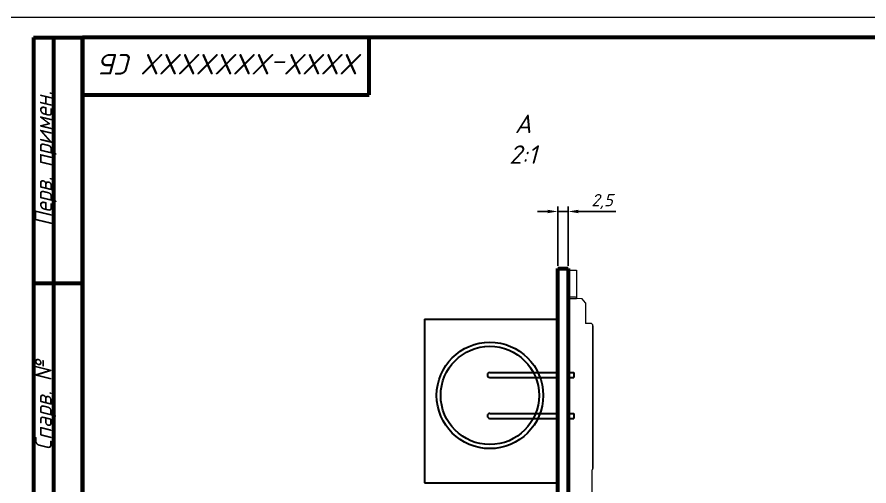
# Model space of a CAD drawing. Header units: millimetres. Extents: x -1 to 4028, y -898 to 1238.
# Drawn here: x 2917.6 to 3125.6, y 1115.7 to 1230.2 of the extents above; entities that cross this region are included whole.
import ezdxf
from ezdxf.enums import TextEntityAlignment as Align

# ---------------------------------------------------------------- set-up
doc = ezdxf.new("R2010")
doc.units = ezdxf.units.MM
for name, color, linetype, lineweight in [('Основная (0.3)', 162, 'Continuous', 30), ('Основная (0.6)', 250, 'Continuous', 60), ('Текст', 240, 'Continuous', 30), ('Тонкая (0.2)', 250, 'Continuous', 20)]:
    doc.layers.add(name, color=color, linetype=linetype, lineweight=lineweight)
doc.styles.add('3мм', font='isocpeui.ttf', dxfattribs={"height": 3})
doc.styles.add('5мм', font='isocpeui.ttf', dxfattribs={"height": 5})
doc.styles.get("Standard").update_dxf_attribs({"font": 'arial.ttf'})
doc.dimstyles.new('ISO-25', dxfattribs={"dimtxt": 2.5, "dimasz": 2.5, "dimexe": 1.25, "dimexo": 0.625, "dimtad": 1, "dimtoh": 1, "dimtxsty": 'Standard', "dimcen": 2.5, "dimadec": 0, "dimazin": 0, "dimtfac": 1, "dimtmove": 0, "dimatfit": 3, "dimfxl": 1, "dimarcsym": 0})

# ---------------------------------------------------------------- blocks, each defined once
blk = doc.blocks.new('*D62')
at = {"layer": 'Defpoints', "color": 0, "transparency": 16777216}
for p in [(3052.17, 1182.72), (3049.67, 1168.79), (3052.17, 1168.79)]:
    blk.add_point(p, dxfattribs=at)
at = {"layer": 'Тонкая (0.2)', "color": 0, "lineweight": -2, "transparency": 16777216}
for p, q in [((3049.67, 1169.41), (3049.67, 1183.97)), ((3052.17, 1169.41), (3052.17, 1183.97)), ((3047.17, 1182.72), (3044.67, 1182.72)), ((3049.67, 1182.72), (3052.17, 1182.72)), ((3054.67, 1182.72), (3063.79, 1182.72))]:
    blk.add_line(p, q, dxfattribs=at)
at = {"layer": 'Тонкая (0.2)', "color": 0, "transparency": 16777216}
for points in [[(3047.17, 1183.14), (3047.17, 1182.3), (3049.67, 1182.72)], [(3054.67, 1183.14), (3054.67, 1182.3), (3052.17, 1182.72)]]:
    blk.add_solid(points, dxfattribs=at)
at = {"layer": 'Тонкая (0.2)', "color": 0, "transparency": 16777216, "insert": (3060.48, 1185.14), "char_height": 3, "attachment_point": 5, "style": '3мм'}
blk.add_mtext('2,5', dxfattribs=at)

msp = doc.modelspace()

# ---------------------------------------------------------------- linework, layer by layer
msp.add_line((3058.239, 1154.769), (3058.239, 1119.969))
at = {"layer": 'Основная (0.3)'}
for p, q in [((3017.069, 1156.439), (3049.669, 1156.439)), ((3017.069, 1156.439), (3017.069, 1116.439)), ((3033.066, 1143.389), (3049.669, 1143.389)), ((3033.066, 1142.189), (3049.669, 1142.189)), ((3052.169, 1143.389), (3053.579, 1143.389)), ((3052.169, 1142.189), (3053.579, 1142.189)), ((3053.579, 1143.389), (3053.579, 1142.189)), ((3033.066, 1133.389), (3049.669, 1133.389)), ((3033.066, 1132.189), (3049.669, 1132.189)), ((3052.169, 1133.389), (3053.579, 1133.389)), ((3052.169, 1132.189), (3053.579, 1132.189)), ((3053.579, 1133.389), (3053.579, 1132.189)), ((3017.069, 1116.439), (3049.669, 1116.439))]:
    msp.add_line(p, q, dxfattribs=at)
for radius in [13, 12]:
    msp.add_circle((3033.066, 1137.789), radius, dxfattribs=at)
for centre in [(3033.066, 1142.789), (3033.066, 1132.789)]:
    msp.add_arc(centre, 0.6, 90, 270, dxfattribs=at)
at = {"layer": 'Основная (0.6)'}
for p, q in [((2921.622, 1225.22), (2921.622, 1165.22)), ((2921.622, 1225.22), (2933.622, 1225.22)), ((2926.622, 1105.22), (2926.622, 1225.22)), ((3328.622, 1225.22), (2933.622, 1225.22)), ((2933.622, 1225.22), (2933.622, 938.22)), ((2933.622, 938.22), (2933.622, 1225.22)), ((2933.622, 1225.22), (2933.622, 1211.22)), ((3003.622, 1211.22), (3003.622, 1225.22)), ((2933.622, 1211.22), (3003.622, 1211.22)), ((3049.669, 1001.389), (3049.669, 1168.789)), ((3049.669, 1168.789), (3052.169, 1168.789)), ((3052.169, 1168.789), (3052.169, 1001.389)), ((2921.622, 1165.22), (2921.622, 1105.22)), ((2921.622, 1165.22), (2933.622, 1165.22))]:
    msp.add_line(p, q, dxfattribs=at)
at = {"layer": 'Тонкая (0.2)'}
for p, q in [((2913.622, 1230.22), (3333.622, 1230.22)), ((3052.239, 1168.369), (3052.235, 1161.764)), ((3052.239, 1168.369), (3054.239, 1168.369)), ((3054.239, 1168.369), (3054.251, 1161.504)), ((3054.001, 1161.764), (3052.169, 1161.764)), ((3052.169, 1161.504), (3054.251, 1161.504)), ((3054.251, 1161.614), (3054.251, 1161.504)), ((3054.251, 1161.504), (3054.251, 1161.614)), ((3055.595, 1161.386), (3054.251, 1161.504)), ((3056.391, 1160.436), (3055.595, 1161.386)), ((3056.391, 1160.436), (3056.391, 1155.369)), ((3057.639, 1155.369), (3056.391, 1155.369)), ((3058.052, 1083.789), (3058.053, 1119.583))]:
    msp.add_line(p, q, dxfattribs=at)
for centre, radius, start, end in [((3054.006, 1161.519), 0.245, 356.51685, 91.23655), ((3057.639, 1154.769), 0.6, 0, 90), ((3057.746, 1119.969), 0.493, 308.51469, 0)]:
    msp.add_arc(centre, radius, start, end, dxfattribs=at)

# ---------------------------------------------------------------- texts
at = {"layer": 'Текст', "style": '3мм', "width": 0.9}
for s, height, p, p2 in [('Перв. примен.', 4.20491, (2926.154, 1179.174), (2926.154, 1212.09)), ('Спарв. №', 4.0494, (2926.075, 1124.398), (2926.075, 1146.298))]:
    msp.add_text(s, height=height, rotation=90, dxfattribs=at).set_placement(p, p2, align=Align.ALIGNED)
at = {"layer": 'Текст', "linetype": 'Continuous', "insert": (3002.067, 1216.183), "char_height": 5, "width": 68.18993, "attachment_point": 1, "rotation": 180, "style": '5мм'}
msp.add_mtext('XXXX-XXXXXXX СБ', dxfattribs=at)
at = {"layer": 'Текст', "linetype": 'Continuous', "insert": (3038.315, 1206.372), "char_height": 4.5, "width": 5.71874, "attachment_point": 1, "style": '3мм'}
msp.add_mtext('\\pxqc;А\\P2:1', dxfattribs=at)

# ---------------------------------------------------------------- dimensions: what is measured, and where the dimension line sits
at = {"layer": 'Тонкая (0.2)'}
dim = msp.add_linear_dim(base=(3052.169, 1182.719), p1=(3049.669, 1168.789), p2=(3052.169, 1168.789), dimstyle='ISO-25', override={"dimtxsty": '3мм'}, dxfattribs=at)
dim.commit()
dim.dimension.update_dxf_attribs({"geometry": '*D62', "text_midpoint": (3060.479, 1185.144)})

doc.saveas('drawing.dxf')
